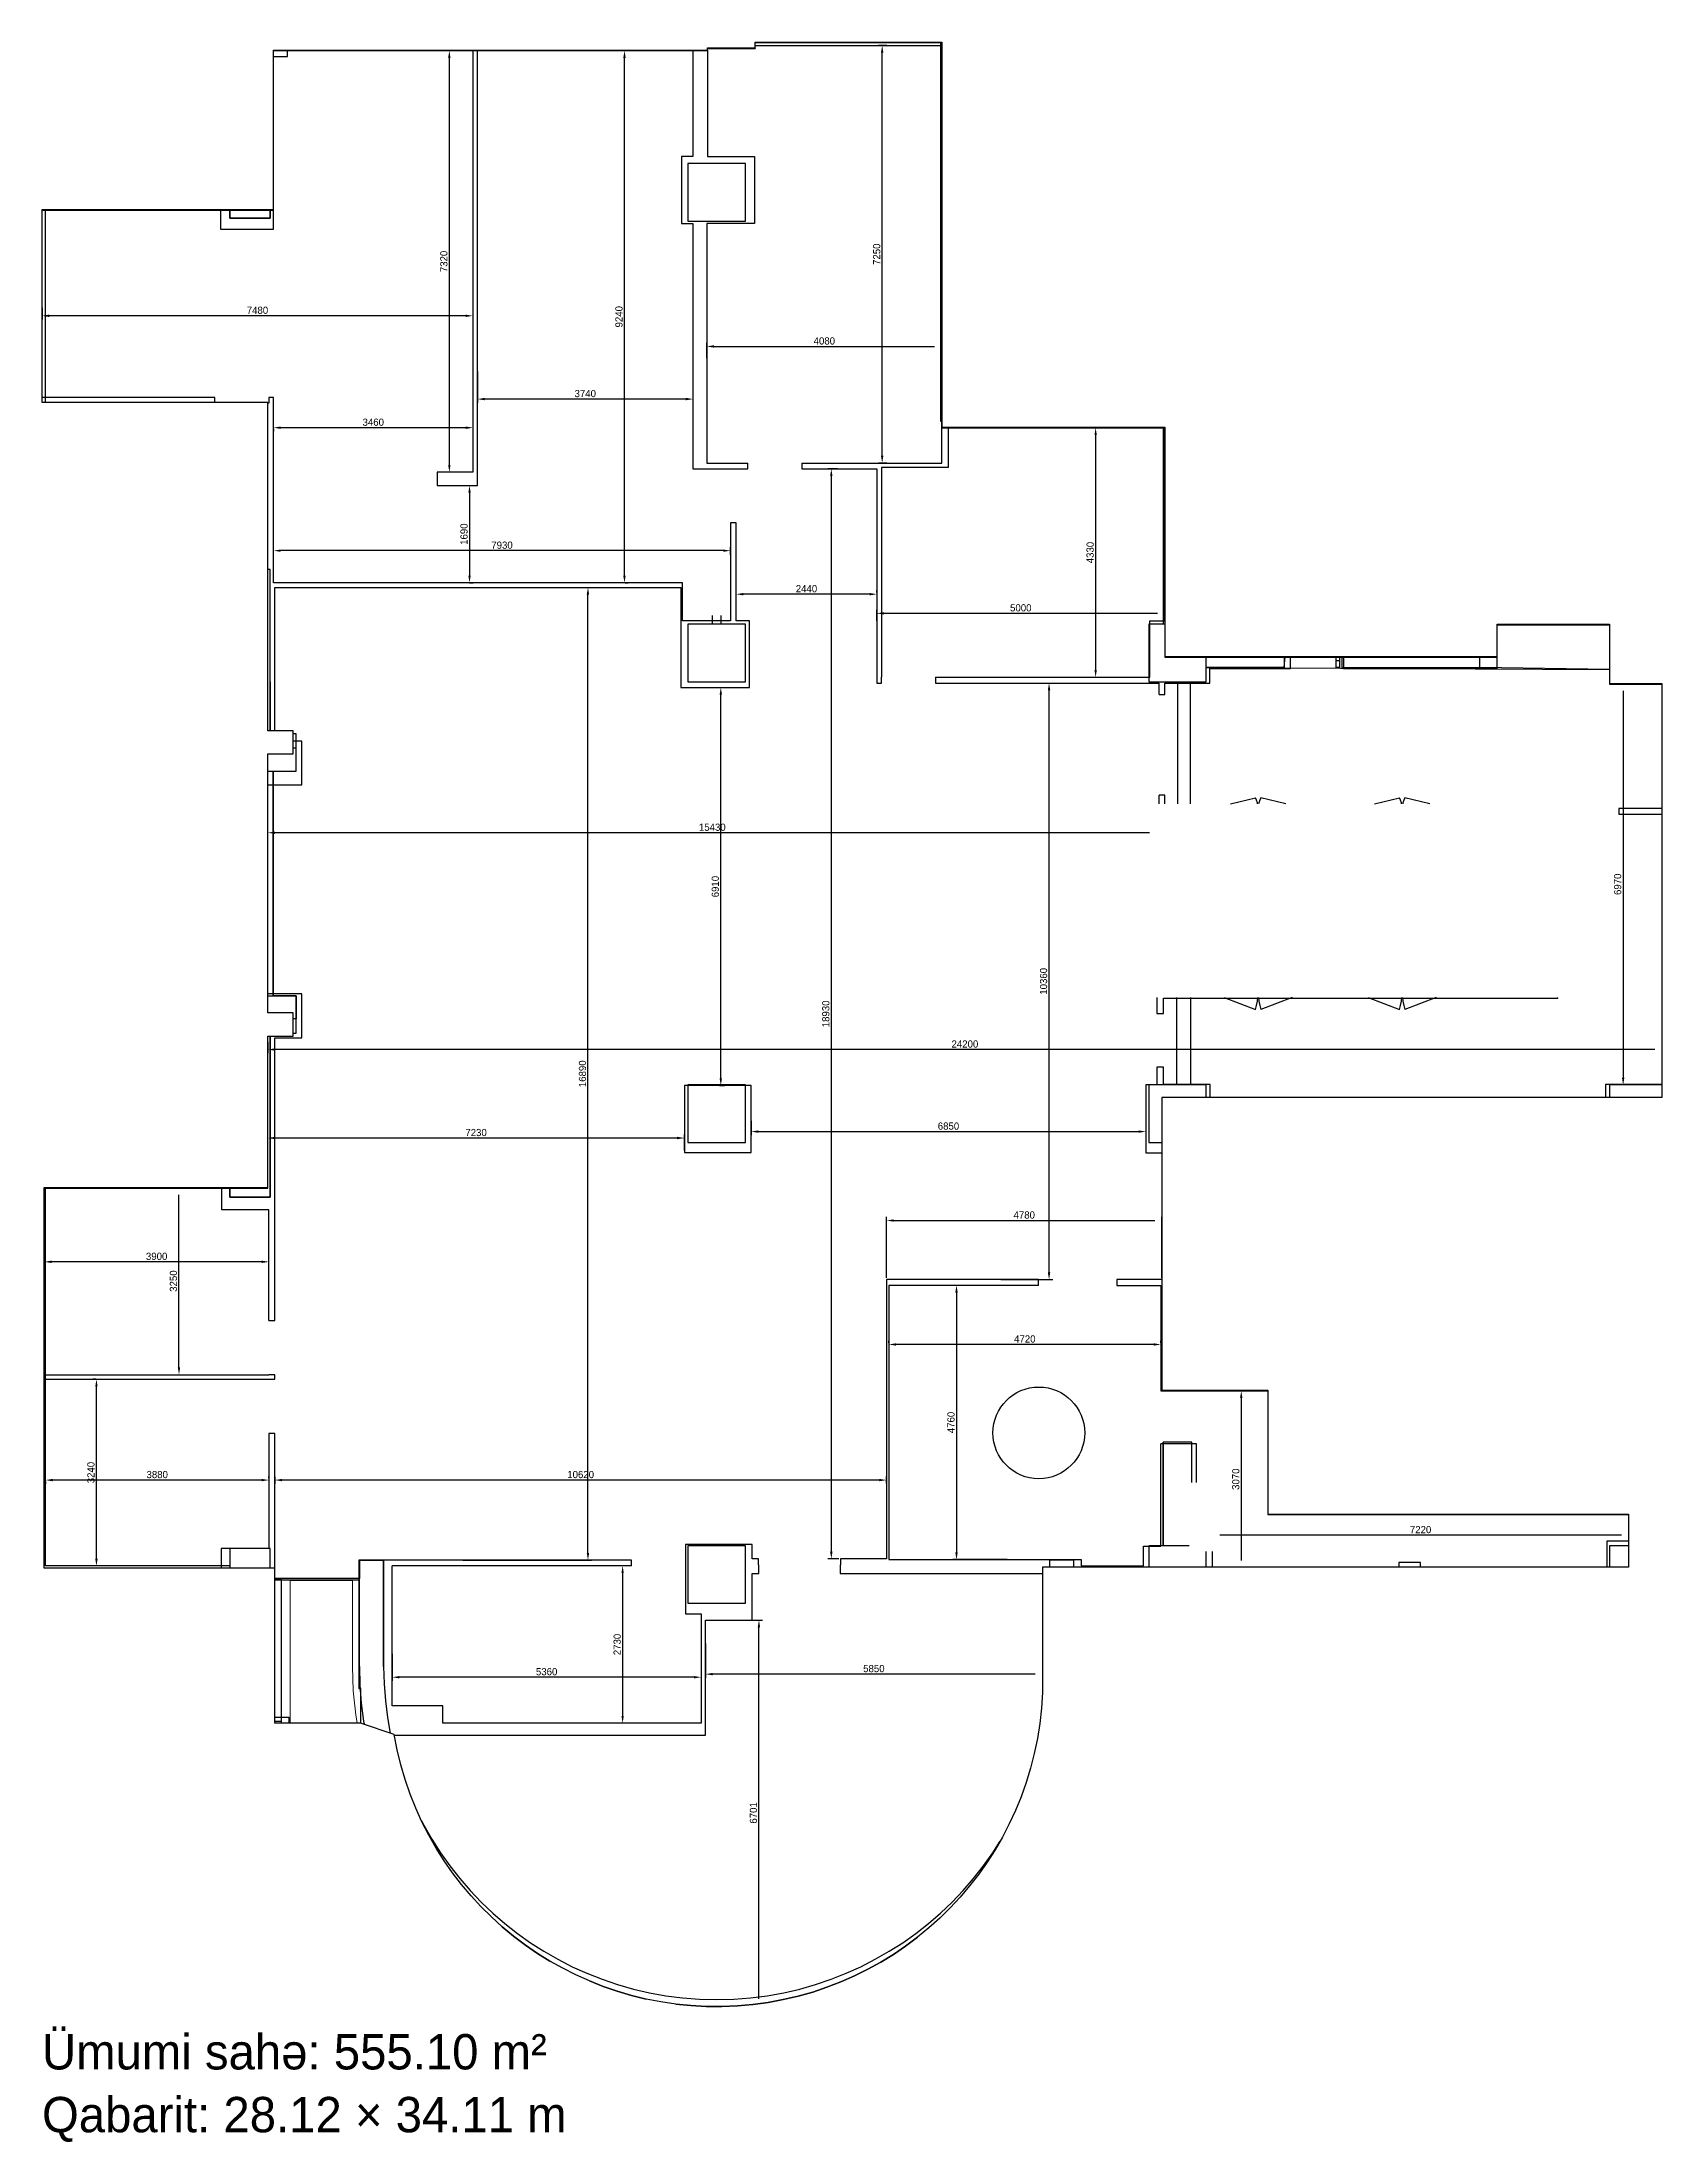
# Model space of a CAD drawing. Header units: millimetres. Extents: x 1339905 to 1368025, y -7722 to 28742.
import ezdxf

# ---------------------------------------------------------------- set-up
doc = ezdxf.new("R2010")
doc.units = ezdxf.units.MM
doc.linetypes.add('HIDDEN', pattern=[0.375, 0.25, -0.125])
for name, color, linetype in [('Divar-esas', 7, 'Continuous'), ('Divar-komek', 7, 'Continuous'), ('OFFICE_BOUNDARY', 3, 'Continuous'), ('Pencere', 7, 'Continuous'), ('plita 2', 7, 'Continuous'), ('Qapi', 7, 'Continuous'), ('sutun1', 7, 'Continuous'), ('Tavan', 7, 'Continuous')]:
    doc.layers.add(name, color=color, linetype=linetype)
doc.layers.add('obl. keramogranit', color=138, linetype='Continuous', lineweight=18, true_color=0x005252)
doc.layers.add('plita', color=182, linetype='Continuous', lineweight=5, true_color=0x3a07c5)
doc.layers.add('obl. mis', color=205, linetype='Continuous', lineweight=18)

msp = doc.modelspace()

# ---------------------------------------------------------------- linework, layer by layer
at = {"color": 18, "lineweight": -3, "true_color": 0x000000}
for p, q in [((1343925, 25832), (1343925, 28602)), ((1343925, 28602), (1351455, 28602)), ((1343925, 25822), (1343925, 28592)), ((1343925, 28592), (1351455, 28592)), ((1351455, 28602), (1351455, 28642)), ((1351455, 28642), (1352285, 28642)), ((1351455, 28592), (1351455, 28632)), ((1351455, 28632), (1352285, 28632)), ((1352285, 28642), (1352285, 28742)), ((1352285, 28742), (1355525, 28742)), ((1352285, 28632), (1352285, 28732)), ((1352285, 28732), (1355525, 28732)), ((1355525, 28742), (1355525, 22052)), ((1355525, 28732), (1355525, 22052)), ((1339905, 22482), (1339905, 25832)), ((1339905, 25832), (1343925, 25832)), ((1339905, 22482), (1339905, 25822)), ((1339905, 25822), (1343925, 25822)), ((1343825, 22482), (1339905, 22482)), ((1343825, 16782), (1343825, 22482)), ((1343825, 16782), (1343825, 22472)), ((1355525, 22052), (1359395, 22052)), ((1355525, 22052), (1355525, 22042)), ((1355525, 22042), (1359395, 22042)), ((1359395, 22052), (1359395, 18072)), ((1359395, 22042), (1359395, 18072)), ((1365165, 18072), (1365165, 18632)), ((1365165, 18632), (1367115, 18632)), ((1365165, 18062), (1365165, 18622)), ((1365165, 18622), (1367115, 18622)), ((1367115, 18632), (1367115, 17602)), ((1367115, 18622), (1367115, 17602)), ((1359395, 18072), (1365165, 18072)), ((1359395, 18072), (1359395, 18062)), ((1359395, 18062), (1365165, 18062)), ((1367115, 17602), (1368025, 17602)), ((1367115, 17602), (1367115, 17592)), ((1367115, 17592), (1368025, 17592)), ((1368025, 17602), (1368025, 10412)), ((1368025, 17592), (1368025, 10412)), ((1343825, 11882), (1343825, 16382)), ((1343825, 11882), (1343825, 16382)), ((1343825, 8852), (1343825, 11482)), ((1343825, 8852), (1343825, 11482)), ((1368025, 10412), (1359345, 10412)), ((1359345, 10412), (1359345, 5332)), ((1359345, 10402), (1359345, 5332)), ((1339945, 2242), (1339945, 8852)), ((1339945, 8852), (1343825, 8852)), ((1339945, 2242), (1339945, 8842)), ((1339945, 8842), (1343825, 8842)), ((1343825, 8842), (1343825, 8852)), ((1359345, 7862), (1359345, 5332)), ((1359325, 5322), (1361185, 5322)), ((1359345, 5332), (1361185, 5332)), ((1359345, 5332), (1359345, 5322)), ((1359345, 5332), (1359345, 5322)), ((1359345, 5322), (1361185, 5322)), ((1361185, 5332), (1361185, 3182)), ((1361185, 5322), (1361185, 3182)), ((1361185, 5322), (1361185, 3182)), ((1361185, 3182), (1367445, 3182)), ((1361185, 3182), (1361185, 3172)), ((1361185, 3182), (1367445, 3172)), ((1361185, 3172), (1367445, 3172)), ((1367445, 3182), (1367445, 2262)), ((1367445, 3172), (1367445, 3182)), ((1367445, 3172), (1367445, 2262)), ((1343945, 2242), (1339945, 2242)), ((1343945, -448), (1343945, 2242)), ((1343945, -448), (1343945, 2232)), ((1367445, 2262), (1357270, 2262)), ((1357270, 2262), (1357270, 82)), ((1357270, 2252), (1357270, 82)), ((1345435, -448), (1343945, -448))]:
    msp.add_line(p, q, dxfattribs=at)
at = {"color": 1, "lineweight": 30}
for p, q in [((1343925, 28592), (1351455, 28592)), ((1351455, 28632), (1352285, 28632)), ((1351455, 28592), (1351455, 28602)), ((1352285, 28732), (1355525, 28732)), ((1352285, 28632), (1352285, 28642)), ((1355525, 28732), (1355525, 22042)), ((1339905, 25822), (1343925, 25822)), ((1343925, 25822), (1343925, 25832)), ((1355525, 22042), (1359395, 22042)), ((1359395, 22042), (1359395, 18062)), ((1365165, 18622), (1367115, 18622)), ((1367115, 18622), (1367115, 17592)), ((1359395, 18062), (1365165, 18062)), ((1365165, 18062), (1365165, 18072)), ((1367115, 17592), (1368025, 17592)), ((1368025, 17592), (1368025, 10412)), ((1359345, 10402), (1359345, 5322)), ((1339945, 8842), (1343825, 8842)), ((1343825, 8842), (1343825, 8852)), ((1359345, 7862), (1359345, 5332)), ((1359325, 5322), (1361185, 5322)), ((1359345, 5332), (1359345, 5322)), ((1359345, 5322), (1361185, 5322)), ((1361185, 5322), (1361185, 3172)), ((1361185, 5322), (1361185, 3182)), ((1361185, 3182), (1367445, 3172)), ((1361185, 3172), (1367445, 3172)), ((1367445, 3172), (1367445, 3182)), ((1367445, 3172), (1367445, 2262)), ((1357270, 2252), (1357270, 82))]:
    msp.add_line(p, q, dxfattribs=at)
for p, q in [((1343925, 28492), (1344165, 28492)), ((1344165, 28492), (1344165, 28592)), ((1344165, 28592), (1347385, 28592)), ((1347385, 28592), (1347385, 21272)), ((1347465, 21042), (1347465, 28592)), ((1347465, 28592), (1351205, 28592)), ((1351205, 28592), (1351205, 26752)), ((1352285, 28632), (1351455, 28632)), ((1351455, 28602), (1351455, 26752)), ((1355525, 28732), (1352285, 28732)), ((1352285, 28642), (1352285, 28632)), ((1355525, 28682), (1355525, 28732)), ((1355525, 21432), (1355525, 28682)), ((1351205, 26752), (1351005, 26752)), ((1351005, 26752), (1351005, 25592)), ((1351455, 26752), (1352275, 26752)), ((1352275, 26752), (1352275, 25592)), ((1339905, 25822), (1343005, 25822)), ((1343005, 25822), (1343005, 25492)), ((1343925, 25492), (1343925, 25832)), ((1351005, 25592), (1351205, 25592)), ((1351205, 25592), (1351205, 21332)), ((1352275, 25592), (1351445, 25592)), ((1351445, 25592), (1351445, 21432)), ((1343005, 25492), (1343925, 25492)), ((1342905, 22572), (1339905, 22572)), ((1342905, 22482), (1342905, 22572)), ((1343845, 22472), (1343825, 22472)), ((1343925, 22572), (1343845, 22572)), ((1343845, 22572), (1343845, 22472)), ((1343925, 19352), (1343925, 22572)), ((1359395, 22042), (1355635, 22042)), ((1355635, 22042), (1355635, 21352)), ((1359395, 18692), (1359395, 22042)), ((1347385, 21272), (1346765, 21272)), ((1346765, 21272), (1346765, 21042)), ((1351205, 21332), (1351855, 21332)), ((1351445, 21432), (1352155, 21432)), ((1353095, 21432), (1355525, 21432)), ((1355635, 21352), (1354475, 21352)), ((1354475, 21352), (1354475, 17712)), ((1346765, 21042), (1347465, 21042)), ((1351855, 20392), (1351855, 18692)), ((1351025, 19352), (1343925, 19352)), ((1351025, 18692), (1351025, 19352)), ((1343945, 16782), (1343945, 19272)), ((1351855, 18692), (1351025, 18692)), ((1359135, 17712), (1359135, 18692)), ((1359135, 18692), (1359395, 18692)), ((1367115, 18622), (1367115, 17592)), ((1365165, 17862), (1365165, 18072)), ((1355415, 17712), (1359135, 17712)), ((1367115, 17592), (1368025, 17592)), ((1368025, 17592), (1368025, 15432)), ((1344415, 16602), (1344265, 16602)), ((1344415, 15842), (1344415, 16602)), ((1343825, 15842), (1344415, 15842)), ((1359395, 15662), (1359295, 15662)), ((1359295, 15512), (1359295, 15662)), ((1359395, 15512), (1359395, 15662)), ((1368025, 15432), (1367275, 15432)), ((1367275, 15432), (1367275, 15332)), ((1367275, 15332), (1368025, 15332)), ((1368025, 15332), (1368025, 10642)), ((1344415, 12212), (1343825, 12212)), ((1344415, 11452), (1344415, 12212)), ((1359255, 12152), (1359255, 11872)), ((1359375, 11872), (1359375, 12142)), ((1359375, 12142), (1366215, 12142)), ((1366215, 12142), (1366215, 12152)), ((1359255, 11872), (1359375, 11872)), ((1343945, 6542), (1343945, 11452)), ((1343945, 11452), (1344415, 11452)), ((1359375, 10942), (1359255, 10942)), ((1359255, 10942), (1359255, 10632)), ((1359375, 10642), (1359375, 10942)), ((1359255, 10632), (1359065, 10632)), ((1359065, 10632), (1359065, 9452)), ((1360185, 10642), (1359375, 10642)), ((1360185, 10412), (1360185, 10642)), ((1368025, 10642), (1367045, 10642)), ((1367045, 10642), (1367045, 10412)), ((1359065, 9452), (1359345, 9452)), ((1359345, 9452), (1359345, 7252)), ((1343025, 8842), (1339945, 8842)), ((1343025, 8462), (1343025, 8842)), ((1343845, 8462), (1343025, 8462)), ((1343845, 6542), (1343845, 8462)), ((1359345, 7252), (1358565, 7252)), ((1358565, 7252), (1358565, 7152)), ((1358565, 7152), (1359325, 7152)), ((1359325, 7152), (1359325, 5322)), ((1343845, 6542), (1343945, 6542)), ((1339945, 5602), (1343845, 5602)), ((1339945, 5522), (1343845, 5522)), ((1359325, 5322), (1361185, 5322)), ((1361185, 5322), (1361185, 3172)), ((1343945, 4582), (1343845, 4582)), ((1343845, 4582), (1343845, 2582)), ((1343945, 2242), (1343945, 4582)), ((1359945, 4402), (1359325, 4402)), ((1359945, 3732), (1359945, 4402)), ((1361185, 3172), (1367445, 3172)), ((1367445, 3172), (1367445, 2712)), ((1343845, 2582), (1343015, 2582)), ((1343015, 2582), (1343015, 2242)), ((1367445, 2712), (1367065, 2712)), ((1367065, 2712), (1367065, 2262)), ((1350135, 2382), (1345405, 2382)), ((1345405, 2382), (1345405, 152)), ((1350135, 2282), (1350135, 2382)), ((1352350, 2152), (1352350, 2302)), ((1353760, 2302), (1353760, 2152)), ((1360225, 2262), (1360225, 2532)), ((1363835, 2342), (1363455, 2342)), ((1363455, 2342), (1363455, 2262)), ((1363835, 2262), (1363835, 2342)), ((1352230, 1342), (1352230, 2152)), ((1352230, 2152), (1352350, 2152)), ((1353760, 2152), (1357270, 2152)), ((1357270, 2152), (1357270, 82)), ((1351420, -658), (1351420, 1342)), ((1351420, 1342), (1352230, 1342)), ((1345405, 152), (1345435, 152)), ((1345435, 152), (1345435, -448)), ((1344195, -348), (1343945, -348)), ((1344195, -448), (1344195, -348)), ((1346022, -658), (1351420, -658))]:
    msp.add_line(p, q)
at = {"color": 0, "lineweight": -2, "transparency": 16777216}
for p, q in [((1347044, 28592), (1346913, 28592)), ((1346976, 21397), (1346976, 28467)), ((1350016, 19477), (1350016, 28467)), ((1350025, 28592), (1350078, 28592)), ((1354571, 28682), (1354427, 28682)), ((1354489, 21557), (1354489, 28557)), ((1339905, 24126), (1339905, 23926)), ((1347385, 24115), (1347385, 23926)), ((1347260, 23988), (1340030, 23988)), ((1351445, 23250), (1351445, 23519)), ((1351570, 23456), (1355400, 23456)), ((1347465, 23019), (1347465, 22479)), ((1351205, 22894), (1351205, 22479)), ((1351080, 22542), (1347590, 22542)), ((1343925, 22025), (1343925, 21983)), ((1347260, 22045), (1344050, 22045)), ((1347385, 22025), (1347385, 21983)), ((1357746, 22042), (1358257, 22042)), ((1358194, 21917), (1358194, 17837)), ((1347044, 21272), (1346913, 21272)), ((1353714, 21332), (1353544, 21332)), ((1353606, 21207), (1353606, 2527)), ((1354571, 21432), (1354427, 21432)), ((1347324, 21042), (1347389, 21042)), ((1347326, 20917), (1347326, 19477)), ((1343925, 19839), (1343925, 19972)), ((1351730, 19910), (1344050, 19910)), ((1351855, 19839), (1351855, 19972)), ((1347324, 19352), (1347389, 19352)), ((1350025, 19352), (1350078, 19352)), ((1347212, 19272), (1349444, 19272)), ((1349382, 2507), (1349382, 19147)), ((1351955, 19185), (1351955, 19216)), ((1354270, 19154), (1352080, 19154)), ((1354395, 19185), (1354395, 19216)), ((1354395, 18689), (1354395, 18884)), ((1354520, 18822), (1359270, 18822)), ((1351666, 17532), (1351750, 17532)), ((1356546, 17612), (1357449, 17612)), ((1357746, 17712), (1358257, 17712)), ((1351688, 10747), (1351688, 17407)), ((1357386, 7377), (1357386, 17487)), ((1367351, 17477), (1367351, 10757)), ((1343825, 14538), (1343825, 15075)), ((1359130, 15012), (1343950, 15012)), ((1343825, 11378), (1343825, 11186)), ((1367900, 11248), (1343950, 11248)), ((1351666, 10622), (1351750, 10622)), ((1367584, 10632), (1367288, 10632)), ((1352215, 10011), (1352215, 9760)), ((1359065, 10011), (1359065, 9760)), ((1343825, 9494), (1343825, 9773)), ((1350930, 9711), (1343950, 9711)), ((1351055, 9494), (1351055, 9773)), ((1352340, 9823), (1358940, 9823)), ((1342283, 5727), (1342283, 8727)), ((1354565, 7284), (1354565, 8341)), ((1354690, 8279), (1359220, 8279)), ((1339945, 7534), (1339945, 7624)), ((1343720, 7561), (1340070, 7561)), ((1343845, 7534), (1343845, 7624)), ((1356660, 7152), (1355717, 7152)), ((1355779, 7027), (1355779, 2517)), ((1356546, 7252), (1357449, 7252)), ((1354605, 6157), (1354605, 6189)), ((1359200, 6126), (1354730, 6126)), ((1359325, 6157), (1359325, 6189)), ((1340837, 5522), (1340788, 5522)), ((1341926, 5602), (1342345, 5602)), ((1340850, 2407), (1340850, 5397)), ((1360586, 5322), (1360785, 5322)), ((1360722, 5197), (1360722, 2377)), ((1339965, 3740), (1339965, 3709)), ((1343720, 3772), (1340090, 3772)), ((1343845, 3803), (1343845, 3834)), ((1343945, 3826), (1343945, 3709)), ((1354440, 3772), (1344070, 3772)), ((1354565, 3717), (1354565, 3834)), ((1366506, 3172), (1366649, 3172)), ((1367320, 2816), (1360350, 2816)), ((1340837, 2282), (1340788, 2282)), ((1347212, 2382), (1349444, 2382)), ((1350104, 2282), (1349921, 2282)), ((1353734, 2402), (1353544, 2402)), ((1356660, 2392), (1355717, 2392)), ((1349984, 2157), (1349984, -323)), ((1352006, 1342), (1352412, 1342)), ((1352350, -5234), (1352350, 1217)), ((1345985, 754), (1345985, 286)), ((1351345, 754), (1351345, 286)), ((1351420, 935), (1351420, 340)), ((1357145, 402), (1351545, 402)), ((1351220, 348), (1346110, 348)), ((1350104, -448), (1349921, -448))]:
    msp.add_line(p, q, dxfattribs=at)
at = {"color": 0, "lineweight": -2}
for p, q in [((1355525, 23250), (1355525, 23519)), ((1359395, 18689), (1359395, 18884)), ((1368025, 11378), (1368025, 11186)), ((1359345, 7284), (1359345, 8341)), ((1359345, 7557), (1359345, 7093)), ((1361185, 4479), (1361185, 4303)), ((1367445, 2911), (1367445, 2754)), ((1357270, 935), (1357270, 340))]:
    msp.add_line(p, q, dxfattribs=at)
for points in [[(1351855, 21332), (1351955, 21332), (1352155, 21332), (1352155, 21432)], [(1353095, 21432), (1353095, 21332), (1354395, 21332), (1354395, 21332), (1354395, 21332), (1354395, 21332), (1354395, 17612)], [(1343945, 19272), (1350995, 19272), (1350995, 17532), (1352185, 17532), (1352185, 18692), (1351955, 18692), (1351955, 20392), (1351855, 20392)], [(1359295, 17412), (1359395, 17412), (1359395, 17612), (1360175, 17612), (1360175, 17862), (1361575, 17862), (1361575, 18062), (1362495, 18062), (1362495, 17862), (1365165, 17862)], [(1354395, 17612), (1354475, 17612), (1354475, 17712)], [(1355415, 17712), (1355415, 17612), (1359295, 17612)], [(1359295, 17412), (1359295, 17612)], [(1352215, 9462), (1352215, 10622), (1351055, 10622), (1351055, 9462), (1352215, 9462)], [(1357205, 7152), (1357205, 7252), (1354565, 7252), (1354565, 2402), (1353765, 2402), (1353765, 2302), (1353760, 2302)], [(1357205, 7152), (1354605, 7152), (1354605, 2392), (1357945, 2392), (1357945, 2282), (1359025, 2282), (1359025, 2622), (1359325, 2622), (1359325, 4402)], [(1343845, 5522), (1343945, 5522), (1343945, 5602), (1343845, 5602)], [(1352350, 2302), (1352345, 2302), (1352345, 2402), (1352235, 2402), (1352235, 2652), (1351075, 2652), (1351075, 2382), (1351075, 2282)], [(1351075, 2282), (1351075, 1452), (1351345, 1452), (1351345, -448), (1346865, -448), (1346865, -148), (1345985, -148), (1345985, 2282)], [(1350135, 2282), (1345985, 2282)], [(1347468, -3572), (1347525, -3635), (1347707, -3814), (1347895, -3985)], [(1347895, -3985), (1348092, -4148)], [(1348092, -4148), (1348295, -4302)], [(1348295, -4302), (1348505, -4446)], [(1354465, -4598), (1354684, -4464), (1354895, -4320)], [(1354895, -4320), (1355100, -4167)], [(1348505, -4446), (1348722, -4581)], [(1354010, -4838), (1354241, -4723)], [(1354241, -4723), (1354465, -4598)], [(1349406, -4926), (1349645, -5021), (1349889, -5105), (1350138, -5178)], [(1353283, -5118), (1353530, -5036)], [(1353530, -5036), (1353773, -4942)], [(1353773, -4942), (1354010, -4838)], [(1350138, -5178), (1350390, -5239)], [(1350906, -5328), (1351169, -5354), (1351435, -5368)], [(1351435, -5368), (1351704, -5370)], [(1351704, -5370), (1351975, -5359)], [(1351975, -5359), (1352245, -5335)], [(1352245, -5335), (1352511, -5299)], [(1352511, -5299), (1352773, -5250)], [(1352773, -5250), (1353030, -5190)], [(1353030, -5190), (1353283, -5118)]]:
    msp.add_lwpolyline(points)
at = {"color": 1}
msp.add_circle((1357208, 4591), 796, dxfattribs=at)
at = {"color": 0, "transparency": 16777216}
for points in [[(1346955, 28467), (1346996, 28467), (1346976, 28592)], [(1349995, 28467), (1350037, 28467), (1350016, 28592)], [(1354468, 28557), (1354510, 28557), (1354489, 28682)], [(1340030, 24009), (1340030, 23967), (1339905, 23988)], [(1347260, 24009), (1347260, 23967), (1347385, 23988)], [(1351570, 23477), (1351570, 23435), (1351445, 23456)], [(1347590, 22563), (1347590, 22521), (1347465, 22542)], [(1351080, 22563), (1351080, 22521), (1351205, 22542)], [(1344050, 22066), (1344050, 22024), (1343925, 22045)], [(1347260, 22066), (1347260, 22024), (1347385, 22045)], [(1358174, 21917), (1358215, 21917), (1358194, 22042)], [(1354468, 21557), (1354510, 21557), (1354489, 21432)], [(1346955, 21397), (1346996, 21397), (1346976, 21272)], [(1353585, 21207), (1353627, 21207), (1353606, 21332)], [(1347305, 20917), (1347347, 20917), (1347326, 21042)], [(1344050, 19930), (1344050, 19889), (1343925, 19910)], [(1351730, 19930), (1351730, 19889), (1351855, 19910)], [(1347305, 19477), (1347347, 19477), (1347326, 19352)], [(1349995, 19477), (1350037, 19477), (1350016, 19352)], [(1349361, 19147), (1349403, 19147), (1349382, 19272)], [(1352080, 19175), (1352080, 19133), (1351955, 19154)], [(1354270, 19175), (1354270, 19133), (1354395, 19154)], [(1354520, 18842), (1354520, 18801), (1354395, 18822)], [(1351667, 17407), (1351709, 17407), (1351688, 17532)], [(1357365, 17487), (1357407, 17487), (1357386, 17612)], [(1358174, 17837), (1358215, 17837), (1358194, 17712)], [(1343950, 15033), (1343950, 14991), (1343825, 15012)], [(1343950, 11269), (1343950, 11227), (1343825, 11248)], [(1351667, 10747), (1351709, 10747), (1351688, 10622)], [(1367330, 10757), (1367372, 10757), (1367351, 10632)], [(1343950, 9732), (1343950, 9690), (1343825, 9711)], [(1350930, 9732), (1350930, 9690), (1351055, 9711)], [(1352340, 9844), (1352340, 9802), (1352215, 9823)], [(1358940, 9844), (1358940, 9802), (1359065, 9823)], [(1354690, 8300), (1354690, 8258), (1354565, 8279)], [(1340070, 7582), (1340070, 7541), (1339945, 7561)], [(1343720, 7582), (1343720, 7541), (1343845, 7561)], [(1357365, 7377), (1357407, 7377), (1357386, 7252)], [(1355758, 7027), (1355800, 7027), (1355779, 7152)], [(1354730, 6147), (1354730, 6105), (1354605, 6126)], [(1359200, 6147), (1359200, 6105), (1359325, 6126)], [(1340829, 5397), (1340871, 5397), (1340850, 5522)], [(1342262, 5727), (1342303, 5727), (1342283, 5602)], [(1360701, 5197), (1360743, 5197), (1360722, 5322)], [(1340090, 3792), (1340090, 3751), (1339965, 3772)], [(1343720, 3792), (1343720, 3751), (1343845, 3772)], [(1344070, 3792), (1344070, 3751), (1343945, 3772)], [(1354440, 3792), (1354440, 3751), (1354565, 3772)], [(1340829, 2407), (1340871, 2407), (1340850, 2282)], [(1349361, 2507), (1349403, 2507), (1349382, 2382)], [(1349963, 2157), (1350004, 2157), (1349984, 2282)], [(1353585, 2527), (1353627, 2527), (1353606, 2402)], [(1355758, 2517), (1355800, 2517), (1355779, 2392)], [(1352329, 1217), (1352370, 1217), (1352350, 1342)], [(1346110, 369), (1346110, 328), (1345985, 348)], [(1351220, 369), (1351220, 328), (1351345, 348)], [(1351545, 423), (1351545, 382), (1351420, 402)], [(1349963, -323), (1350004, -323), (1349984, -448)]]:
    msp.add_solid(points, dxfattribs=at)
at = {"layer": 'Divar-esas'}
for p, q in [((1343865, 17632), (1343865, 16782)), ((1344065, 2032), (1343945, 2032)), ((1344065, -418), (1344065, 2032)), ((1345415, 532), (1345415, 2062))]:
    msp.add_line(p, q, dxfattribs=at)
at = {"layer": 'Divar-komek'}
for p, q in [((1351540, 18782), (1351540, 18632)), ((1351690, 18782), (1351690, 18632))]:
    msp.add_line(p, q, dxfattribs=at)
at = {"layer": 'obl. keramogranit'}
for q in [(1344065, 2032), (1344215, -448)]:
    msp.add_line((1344215, 2032), q, dxfattribs=at)
at = {"layer": 'obl. mis'}
for p, q in [((1345295, 532), (1345295, 2032)), ((1345295, 2032), (1345415, 2032))]:
    msp.add_line(p, q, dxfattribs=at)
msp.add_lwpolyline([(1345295, 532), (1345309, 111), (1345351, -305), (1345375, -448)], dxfattribs=at)
at = {"layer": 'OFFICE_BOUNDARY'}
msp.add_lwpolyline([(1339945, 8852), (1343825, 8852), (1343825, 11482), (1344265, 11482), (1344265, 11882), (1343825, 11882), (1343825, 16382), (1344265, 16382), (1344265, 16782), (1343825, 16782), (1343825, 22482), (1339905, 22482), (1339905, 25832), (1343925, 25832), (1343925, 28602), (1351455, 28602), (1351455, 28642), (1352285, 28642), (1352285, 28742), (1355525, 28742), (1355525, 22052), (1359395, 22052), (1359395, 18072), (1365165, 18072), (1365165, 18632), (1367115, 18632), (1367115, 17602), (1368025, 17602), (1368025, 10412), (1359345, 10412), (1359345, 5332), (1361185, 5332), (1361185, 3182), (1367445, 3182), (1367445, 2262), (1357270, 2262), (1357270, 82), (1357254, -188), (1357225, -455), (1357183, -718), (1357130, -977), (1357065, -1232), (1356989, -1482), (1356902, -1727), (1356804, -1966), (1356696, -2200), (1356577, -2428), (1356449, -2650), (1356311, -2865), (1356164, -3074), (1356007, -3276), (1355842, -3470), (1355668, -3656), (1355487, -3835), (1355297, -4005), (1355100, -4167), (1354895, -4320), (1354684, -4464), (1354465, -4598), (1354241, -4723), (1354010, -4838), (1353773, -4942), (1353530, -5036), (1353283, -5118), (1353030, -5190), (1352773, -5250), (1352511, -5299), (1352245, -5335), (1351975, -5359), (1351704, -5370), (1351435, -5368), (1351169, -5354), (1350906, -5328), (1350646, -5290), (1350390, -5239), (1350138, -5178), (1349889, -5105), (1349645, -5021), (1349406, -4926), (1349173, -4821), (1348944, -4706), (1348722, -4581), (1348505, -4446), (1348295, -4302), (1348092, -4148), (1347895, -3985), (1347707, -3814), (1347525, -3635), (1347352, -3447), (1347188, -3251), (1347032, -3048), (1346885, -2837), (1346747, -2619), (1346619, -2394), (1346501, -2162), (1346393, -1924), (1346296, -1680), (1346210, -1430), (1346135, -1175), (1346072, -914), (1346020, -648), (1345435, -448), (1343945, -448), (1343945, 2242), (1339945, 2242), (1339945, 8852)], close=True, dxfattribs=at)
at = {"layer": 'Pencere'}
for p, q in [((1343945, 2062), (1345415, 2062)), ((1344215, 2032), (1345295, 2032))]:
    msp.add_line(p, q, dxfattribs=at)
at = {"layer": 'plita', "linetype": 'HIDDEN', "ltscale": 5}
for p, q in [((1339965, 25832), (1339965, 22482)), ((1339965, 25832), (1339965, 22482)), ((1339965, 2282), (1339965, 8852)), ((1339965, 2282), (1339965, 8852)), ((1339965, 2282), (1343165, 2282))]:
    msp.add_line(p, q, dxfattribs=at)
at = {"layer": 'plita 2'}
msp.add_line((1343915, 16082), (1343915, 12182), dxfattribs=at)
at = {"layer": 'Qapi'}
for p, q in [((1362372, 17882), (1362372, 18072)), ((1362372, 17882), (1362372, 18072)), ((1362434, 17998), (1362372, 17998)), ((1362434, 17998), (1362372, 17998)), ((1362434, 17882), (1362372, 17882)), ((1362434, 17882), (1362372, 17882)), ((1362434, 17882), (1362434, 18072)), ((1362434, 17882), (1362434, 18072)), ((1360536, 15512), (1360968, 15620)), ((1361494, 15512), (1361063, 15620)), ((1363036, 15512), (1363468, 15620)), ((1363994, 15512), (1363563, 15620)), ((1360424, 12152), (1360968, 11945)), ((1361606, 12152), (1361063, 11945)), ((1362924, 12152), (1363468, 11945)), ((1364106, 12152), (1363563, 11945))]:
    msp.add_line(p, q, dxfattribs=at)
for points in [[(1361465, 17882), (1361483, 18069), (1361484, 18072)], [(1361465, 17882), (1361483, 18069), (1361484, 18072)], [(1361006, 15512), (1361003, 15529), (1360988, 15576), (1360968, 15620)], [(1361063, 15620), (1361042, 15576), (1361027, 15529), (1361024, 15512)], [(1363506, 15512), (1363503, 15529), (1363488, 15576), (1363468, 15620)], [(1363563, 15620), (1363542, 15576), (1363527, 15529), (1363524, 15512)], [(1360968, 11945), (1360988, 12015), (1361003, 12087), (1361011, 12152)], [(1361019, 12152), (1361027, 12087), (1361042, 12015), (1361063, 11945)], [(1363468, 11945), (1363488, 12015), (1363503, 12087), (1363511, 12152)], [(1363519, 12152), (1363527, 12087), (1363542, 12015), (1363563, 11945)]]:
    msp.add_lwpolyline(points, dxfattribs=at)
at = {"layer": 'sutun1', "color": 22}
for p, q in [((1352285, 28682), (1355500, 28682)), ((1355500, 28682), (1355500, 22157)), ((1339965, 22482), (1339965, 25832)), ((1343165, 25832), (1343165, 25682)), ((1343165, 25682), (1343865, 25682)), ((1343865, 25682), (1343865, 25832)), ((1355500, 22157), (1355525, 22157)), ((1359365, 22052), (1359365, 18632)), ((1343865, 19582), (1343825, 19582)), ((1343865, 16782), (1343865, 19582)), ((1359365, 18632), (1359115, 18632)), ((1359115, 18632), (1359115, 17632)), ((1360115, 17632), (1360115, 17882)), ((1360115, 17882), (1367115, 17849)), ((1359115, 17632), (1359615, 17632)), ((1359615, 17632), (1359615, 15512)), ((1359840, 15512), (1359840, 17632)), ((1359840, 17632), (1360115, 17632)), ((1344315, 16732), (1344265, 16732)), ((1344315, 16082), (1344315, 16732)), ((1343915, 12182), (1343915, 16082)), ((1343915, 16082), (1344315, 16082)), ((1344315, 12182), (1343915, 12182)), ((1344315, 11532), (1344315, 12182)), ((1359599, 12152), (1359599, 10632)), ((1359844, 10632), (1359844, 12152)), ((1343865, 8682), (1343865, 11482)), ((1344265, 11532), (1344315, 11532)), ((1359599, 10632), (1359115, 10632)), ((1359115, 10632), (1359115, 10632)), ((1359115, 10632), (1359115, 9632)), ((1360115, 10632), (1359844, 10632)), ((1360115, 10412), (1360115, 10632)), ((1368025, 10632), (1367115, 10632)), ((1367115, 10632), (1367115, 10412)), ((1359115, 9632), (1359345, 9632)), ((1339965, 2282), (1339965, 8852)), ((1343165, 8852), (1343165, 8682)), ((1343165, 8682), (1343865, 8682)), ((1359865, 4432), (1359365, 4432)), ((1359365, 4432), (1359365, 2632)), ((1359865, 3732), (1359865, 4432)), ((1343865, 2582), (1343165, 2582)), ((1343165, 2582), (1343165, 2282)), ((1343865, 2242), (1343865, 2582)), ((1359365, 2632), (1359115, 2632)), ((1359115, 2632), (1359115, 2262)), ((1367445, 2632), (1367115, 2632)), ((1367115, 2632), (1367115, 2262)), ((1343165, 2282), (1339965, 2282)), ((1345835, 2382), (1345415, 2382)), ((1345415, 2382), (1345415, 2062)), ((1345835, 532), (1345835, 2382)), ((1357815, 2382), (1357395, 2382)), ((1357395, 2382), (1357395, 2262)), ((1357815, 2262), (1357815, 2382)), ((1360225, 2262), (1360225, 2532)), ((1345415, 2062), (1343945, 2062))]:
    msp.add_line(p, q, dxfattribs=at)
at = {"layer": 'sutun1'}
for p, q in [((1355515, 28742), (1355515, 28682)), ((1355515, 28682), (1355525, 28682)), ((1343165, 25682), (1343165, 25832)), ((1343865, 25682), (1343165, 25682)), ((1343865, 25832), (1343865, 25682)), ((1359365, 22052), (1359365, 18632)), ((1343865, 19582), (1343825, 19582)), ((1343865, 16782), (1343865, 19582)), ((1359395, 18632), (1359115, 18632)), ((1359115, 18632), (1359115, 17632)), ((1367115, 18632), (1367115, 17632)), ((1360115, 17632), (1360115, 18072)), ((1361465, 17882), (1360115, 17882)), ((1361465, 18072), (1361465, 17882)), ((1362465, 18072), (1362465, 17882)), ((1362465, 17882), (1364865, 17882)), ((1364865, 17882), (1364865, 18072)), ((1359115, 17632), (1360115, 17632)), ((1344315, 16482), (1344265, 16482)), ((1344315, 16082), (1344315, 16482)), ((1343825, 16082), (1344315, 16082)), ((1343825, 12182), (1344315, 12182)), ((1344315, 12182), (1344315, 11782)), ((1344315, 11782), (1344265, 11782)), ((1343865, 11482), (1343865, 8682)), ((1360115, 10632), (1359115, 10632)), ((1359115, 10632), (1359115, 9632)), ((1360115, 10412), (1360115, 10632)), ((1368025, 10632), (1367115, 10632)), ((1367115, 10632), (1367115, 10412)), ((1359115, 9632), (1359345, 9632)), ((1343165, 8682), (1343165, 8852)), ((1343865, 8682), (1343165, 8682)), ((1359365, 2632), (1359365, 4432)), ((1359865, 4432), (1359365, 4432)), ((1359865, 3732), (1359865, 4432)), ((1343865, 2582), (1343165, 2582)), ((1343165, 2582), (1343165, 2242)), ((1343865, 2242), (1343865, 2582)), ((1359815, 2632), (1359115, 2632)), ((1359115, 2632), (1359115, 2262)), ((1367445, 2632), (1367115, 2632)), ((1367115, 2632), (1367115, 2262)), ((1345415, 532), (1345415, 2382)), ((1345415, 2382), (1345835, 2382)), ((1345835, 2382), (1345835, 532)), ((1357815, 2382), (1357395, 2382)), ((1357395, 2382), (1357395, 2262)), ((1357815, 2262), (1357815, 2382)), ((1360115, 2262), (1360115, 2532)), ((1344065, -418), (1343945, -418)), ((1344065, -448), (1344065, -418))]:
    msp.add_line(p, q, dxfattribs=at)
at = {"layer": 'sutun1', "color": 134}
for p, q in [((1364865, 17882), (1364865, 18072)), ((1367115, 17849), (1364865, 17882)), ((1364865, 17882), (1364865, 17882))]:
    msp.add_line(p, q, dxfattribs=at)
at = {"layer": 'sutun1'}
for points in [[(1351115, 25632), (1352115, 25632), (1352115, 26632), (1351115, 26632)], [(1351115, 17632), (1352115, 17632), (1352115, 18632), (1351115, 18632)], [(1351115, 9632), (1352115, 9632), (1352115, 10632), (1351115, 10632)], [(1351115, 1632), (1352115, 1632), (1352115, 2632), (1351115, 2632)]]:
    msp.add_lwpolyline(points, close=True, dxfattribs=at)
for points in [[(1345415, 532), (1345423, 213), (1345447, -102), (1345487, -412), (1345497, -469)], [(1345835, 532), (1345843, 235), (1345865, -59), (1345902, -348), (1345951, -624)], [(1345835, 532), (1345843, 235), (1345865, -59), (1345902, -348), (1345951, -624)], [(1346494, -2146), (1346533, -2223), (1346672, -2465), (1346822, -2699), (1346983, -2926), (1347155, -3144), (1347337, -3354), (1347528, -3555), (1347729, -3746), (1347939, -3928), (1348157, -4099), (1348384, -4261), (1348618, -4411), (1348860, -4550), (1349109, -4678), (1349365, -4793), (1349628, -4897), (1349896, -4988), (1350171, -5066), (1350450, -5130), (1350735, -5181), (1351024, -5218), (1351318, -5240), (1351615, -5248), (1351913, -5240), (1352206, -5218), (1352495, -5181), (1352780, -5130), (1353060, -5066), (1353334, -4988), (1353603, -4897), (1353865, -4793), (1354121, -4678), (1354370, -4550), (1354612, -4411), (1354847, -4261), (1355073, -4099), (1355292, -3928), (1355502, -3746), (1355702, -3555), (1355894, -3354), (1356075, -3144), (1356247, -2926), (1356408, -2699), (1356535, -2501)], [(1346494, -2146), (1346533, -2223), (1346672, -2465), (1346822, -2699), (1346983, -2926), (1347155, -3144), (1347337, -3354), (1347528, -3555), (1347729, -3746), (1347939, -3928), (1348157, -4099), (1348384, -4261), (1348618, -4411), (1348860, -4550), (1349109, -4678), (1349365, -4793), (1349628, -4897), (1349896, -4988), (1350171, -5066), (1350450, -5130), (1350735, -5181), (1351024, -5218), (1351318, -5240), (1351615, -5248), (1351913, -5240), (1352206, -5218), (1352495, -5181), (1352780, -5130), (1353060, -5066), (1353334, -4988), (1353603, -4897), (1353865, -4793), (1354121, -4678), (1354370, -4550), (1354612, -4411), (1354847, -4261), (1355073, -4099), (1355292, -3928), (1355502, -3746), (1355702, -3555), (1355894, -3354), (1356075, -3144), (1356247, -2926), (1356408, -2699), (1356535, -2501)]]:
    msp.add_lwpolyline(points, dxfattribs=at)
at = {"layer": 'Tavan'}
for p in [(1355500, 28742), (1355525, 22157)]:
    msp.add_line(p, (1355500, 22157), dxfattribs=at)

# ---------------------------------------------------------------- texts
for s, p in [('Ümumi sahə: 555.10 m²', (1339905, -6462)), ('Qabarit: 28.12 × 34.11 m', (1339905, -7553))]:
    msp.add_text(s, height=614.02).set_placement(p)
at = {"color": 0, "transparency": 16777216, "char_height": 125, "attachment_point": 5, "rotation": 90}
for s, insert in [('7250', (1354394, 25057)), ('7320', (1346881, 24932)), ('9240', (1349921, 23972)), ('1690', (1347231, 20197)), ('4330', (1358099, 19877)), ('6910', (1351593, 14077)), ('6970', (1367256, 14117)), ('10360', (1357291, 12432)), ('18930', (1353511, 11867)), ('16890', (1349287, 10827)), ('3250', (1342187, 7227)), ('4760', (1355684, 4772)), ('3240', (1340755, 3902)), ('3070', (1360627, 3787)), ('2730', (1349889, 917)), ('6701', (1352255, -2008))]:
    msp.add_mtext(s, dxfattribs=dict(at, insert=insert))
at = {"color": 0, "transparency": 16777216, "char_height": 125, "attachment_point": 5}
for s, insert in [('7480', (1343645, 24083)), ('4080', (1353485, 23551)), ('3740', (1349335, 22637)), ('3460', (1345655, 22140)), ('7930', (1347890, 20005)), ('2440', (1353175, 19249)), ('5000', (1356895, 18917)), ('15430', (1351540, 15107)), ('24200', (1355925, 11343)), ('7230', (1347440, 9806)), ('6850', (1355640, 9918)), ('4780', (1356955, 8374)), ('3900', (1341895, 7656)), ('4720', (1356965, 6221)), ('3880', (1341905, 3867)), ('10620', (1349255, 3867)), ('7220', (1363835, 2911)), ('5360', (1348665, 444)), ('5850', (1354345, 498))]:
    msp.add_mtext(s, dxfattribs=dict(at, insert=insert))

doc.saveas('drawing.dxf')
